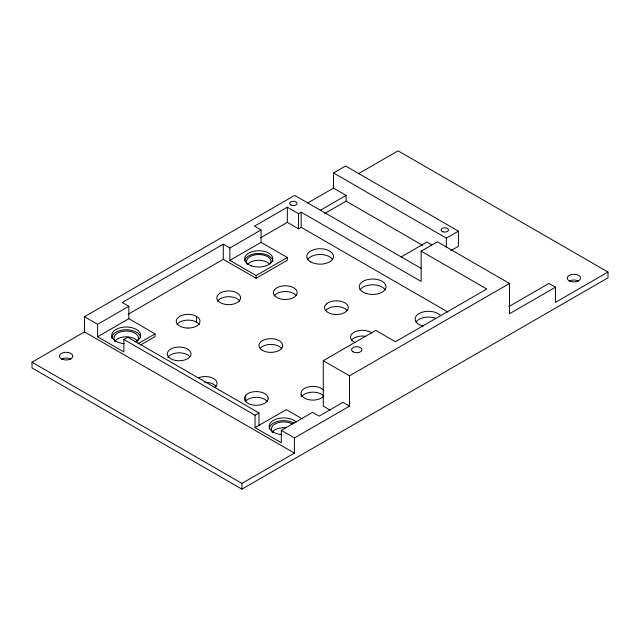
<?xml version="1.0" encoding="UTF-8"?>
<svg xmlns="http://www.w3.org/2000/svg" width="640" height="640" viewBox="0 0 640 640"><rect width="100%" height="100%" fill="white"/><g stroke="black" fill="none" stroke-linecap="round" stroke-linejoin="round"><path stroke-width="0.96" d="M325.904 310.32L326.44 309.672A11.872 6.856 0 0 1 346.984 310.296M84.48 331.896L32 362.192L32 367.952L241.928 489.152L608 277.808L608 272.048L555.52 302.352L555.52 287.2L509.512 313.76L509.512 283.456L349.52 375.832L349.52 406.128L294.416 437.944L294.416 453.096L84.48 331.896L84.48 316.744L294.68 195.384L421.248 268.464M307.624 203.064L333.512 188.12L333.512 172.968L345.584 166L458.424 231.144L458.424 246.296L450.664 250.776M229.864 247.96L229.864 260.384L261.088 242.352L261.088 229.928L229.864 247.96L223.304 244.176L122.272 302.504L128.832 306.288L128.832 318.712L97.6 336.744L97.6 324.32L128.832 306.288M509.512 283.456L437.344 241.8L421.16 251.144L421.16 281.44L301.168 212.168L298.544 213.68L287.328 207.208L254.528 226.144L261.088 229.928M358.488 173.696L398.072 150.848L608 272.048M128.312 314.16L223.304 259.32L256.104 278.264L287.328 260.232L287.328 257.504L261.088 242.352M260.568 237.808L287.328 222.352L298.544 228.832L301.168 227.312L447.92 312.04M320.216 210.336L346.112 195.392L346.112 201.144L422.632 245.328M324.536 213.6L346.112 201.144M97.6 336.744L123.848 351.888L123.848 339.464L127.784 337.192L258.992 412.944L258.992 425.368M138.016 343.712L155.072 333.864L155.072 336.592L140.576 344.96M229.864 260.384L256.104 275.536L287.328 257.504M401.04 257L426.936 242.048L432 244.976M333.512 172.968L446.352 238.112L458.424 231.144M330.128 410.08L323.28 406.128L323.28 360.68L375.76 330.376L395.448 341.744L486.768 289.016L421.16 251.144M123.848 339.464L255.056 415.216L258.992 412.944M255.056 415.216L255.056 427.64L286.28 409.616L302.36 418.904M255.056 427.64L281.296 442.792L281.296 430.368L312.52 412.344L319.08 416.128L342.96 402.344L349.52 406.128M508.912 306.528L548.96 283.408L555.52 287.2M32 362.192L241.928 483.4L294.416 453.096M198.728 377.656L201.52 376.88A11.872 6.856 0 0 1 214.864 379.424A11.872 6.856 0 0 1 214.68 387.528M333.512 188.12L346.112 195.392M323.28 360.68L349.52 375.832M128.832 318.712L155.072 333.864M84.48 316.744L97.6 324.32M281.296 430.368L294.416 437.944M446.352 238.112L446.352 247.584M301.168 212.168L301.168 227.312M301.192 394.328L301.192 396.248M298.544 213.68L298.544 228.832M287.328 207.208L287.328 222.352M256.104 275.536L256.104 278.264M245.704 395.32L245.704 401.08A11.872 6.856 0 0 1 256.696 397.336A11.872 6.856 0 0 1 267.216 401.512M241.928 483.4L241.928 489.152M223.304 244.176L223.304 259.32M196.528 316.36L196.528 322.12M307.576 259.568A13.36 7.712 0 0 1 320.128 254.488A13.36 7.712 0 0 1 332.688 259.568M360.056 289.864A13.36 7.712 0 0 1 372.616 284.792A13.36 7.712 0 0 1 385.168 289.864M415.952 322.136A13.36 7.712 0 0 1 435.192 318.096M260.512 347.856A11.872 6.856 0 0 1 271.832 344.456A11.872 6.856 0 0 1 281.96 348.944M204.576 382.312A11.872 6.856 0 0 1 216.128 386.48M167.864 357.544A11.872 6.856 0 0 1 179.784 352.816L182.832 353.144A11.872 6.856 0 0 1 189.744 356.552M176.968 324.624A11.872 6.856 0 0 1 188.128 320.112A11.872 6.856 0 0 1 199.296 324.624M217.52 301.216A11.872 6.856 0 0 1 228.68 296.704A11.872 6.856 0 0 1 239.84 301.216M301.832 396.552A11.872 6.856 0 0 1 319.896 393.464L322.144 394.696A11.872 6.856 0 0 1 323.768 396.224M351.584 340.12A11.872 6.856 0 0 1 355.456 337.36L358.176 336.504A11.872 6.856 0 0 1 365.808 336.336M274.224 295.92A11.872 6.856 0 0 1 285 291.528A11.872 6.856 0 0 1 296.16 295.592M114.696 341.448A12.248 7.072 0 0 1 125.136 336.816A12.248 7.072 0 0 1 136.816 340.328M272.144 432.344A12.248 7.072 0 0 1 286.048 427.832M248.12 263.816A12.248 7.072 0 0 1 269.336 263.816M569.16 281.136A6.68 3.856 0 0 1 578.608 281.136M61.392 359.16A6.68 3.856 0 0 1 70.84 359.16M423.392 326.144A13.36 7.712 0 0 1 418.464 313.928A13.36 7.712 0 0 1 440.08 315.16M354.96 342.48A11.872 6.856 0 0 1 355.456 331.6L358.176 330.752A11.872 6.856 0 0 1 372.04 333.12M323.592 396.256A11.872 6.856 0 0 1 307.104 399.232A11.872 6.856 0 0 1 302.92 389.552A11.872 6.856 0 0 1 319.896 387.704L322.144 388.936A11.872 6.856 0 0 1 323.768 390.464M124.32 343.664A14.472 8.36 0 0 1 112.832 332.176A14.472 8.36 0 0 1 135.016 328.752A14.472 8.36 0 0 1 135.016 342.008M281.768 434.568A14.472 8.36 0 0 1 271.624 421.64A14.472 8.36 0 0 1 296.192 422.104M115.6 341.64A12.248 7.072 0 0 1 126.208 331.032A12.248 7.072 0 0 1 136.816 341.64M273.048 432.544A12.248 7.072 0 0 1 276.2 423.4A12.248 7.072 0 0 1 292.312 424.008M111.736 338.104A14.472 8.36 0 0 1 125.576 329.76A14.472 8.36 0 0 1 140.624 337.376M269.184 429.008A14.472 8.36 0 0 1 278.12 421.288A14.472 8.36 0 0 1 293.888 423.096M247.632 264.584A12.248 7.072 0 0 1 257.656 254.552A12.248 7.072 0 0 1 270.552 263.424M244.68 260.888A14.104 8.144 0 0 1 259.336 253.464A14.104 8.144 0 0 1 272.832 261.592M326.44 303.92L325.104 305.536A11.872 6.856 0 0 0 337.848 314.456A11.872 6.856 0 0 0 346.472 304.016A11.872 6.856 0 0 0 326.44 303.92M296.4 295.08L294.92 296.656A11.872 6.856 0 0 1 274.928 295.944A11.872 6.856 0 0 1 284.48 285.784A11.872 6.856 0 0 1 296.4 295.08M188.128 328.064L185.056 327.832A11.872 6.856 0 0 1 179.032 316.8A11.872 6.856 0 0 1 198.896 318.312A11.872 6.856 0 0 1 188.128 328.064M182.832 347.384L179.784 347.064A11.872 6.856 0 0 0 168.152 356.48A11.872 6.856 0 0 0 187.848 358.584A11.872 6.856 0 0 0 182.832 347.384M268.144 398.072L267.576 396.312A11.872 6.856 0 0 0 248.184 393.416A11.872 6.856 0 0 0 251.832 404.792A11.872 6.856 0 0 0 268.144 398.072M240.552 297.8L240.152 296.024A11.872 6.856 0 0 0 221.04 292.552A11.872 6.856 0 0 0 223.656 304.016A11.872 6.856 0 0 0 240.552 297.8M442.92 231.784A3.712 2.144 0 0 0 448.488 229.928A3.712 2.144 0 0 0 442.92 228.072A3.712 2.144 0 0 0 442.92 231.784M310.688 261.896A13.36 7.712 0 0 0 333.032 258.44A13.36 7.712 0 0 0 316.672 248.992A13.36 7.712 0 0 0 310.688 261.896M365.936 293.424A13.36 7.712 0 0 0 385.976 286.744A13.36 7.712 0 0 0 365.936 280.064A13.36 7.712 0 0 0 365.936 293.424M262.4 350.376A11.872 6.856 0 0 0 282.272 347.304A11.872 6.856 0 0 0 267.72 338.904A11.872 6.856 0 0 0 262.4 350.376M62.776 359.472A6.68 3.856 0 0 0 72.792 356.136A6.68 3.856 0 0 0 62.776 352.792A6.68 3.856 0 0 0 62.776 359.472M251.672 265.92A14.104 8.144 0 0 0 272.832 258.872A14.104 8.144 0 0 0 251.672 251.816A14.104 8.144 0 0 0 251.672 265.92M290.744 204.936A3.712 2.144 0 0 0 296.952 203.976A3.712 2.144 0 0 0 292.408 201.352A3.712 2.144 0 0 0 290.744 204.936M353.088 351.832A5.192 3 0 0 0 361.768 350.448A5.192 3 0 0 0 355.36 346.8A5.192 3 0 0 0 353.088 351.832M570.544 281.448A6.68 3.856 0 0 0 580.568 278.112A6.68 3.856 0 0 0 570.544 274.768A6.68 3.856 0 0 0 570.544 281.448"/></g></svg>
